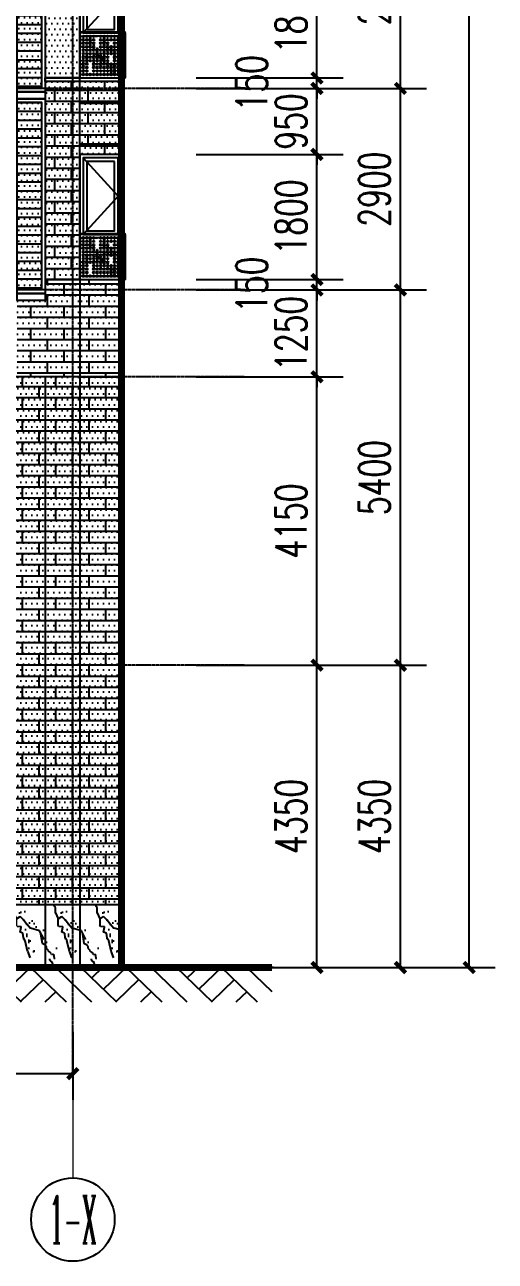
# Model space of a CAD drawing. Header units: millimetres. Extents: x 43 to 235305, y 0 to 139712.
# Drawn here: x 36519 to 43286, y 4131 to 21924 of the extents above; entities that cross this region are included whole.
import ezdxf
from ezdxf.enums import TextEntityAlignment as Align
from ezdxf.xclip import XClip

# ---------------------------------------------------------------- set-up
doc = ezdxf.new("R2010")
doc.units = ezdxf.units.MM
doc.header["$XCLIPFRAME"] = 2
for name, pattern in [('CONTINOUS', [0]), ('DASH', [0.35, 0.25, -0.1]), ('DOTE', [2.42, 2, -0.2, 0.02, -0.2]), ('HIDDEN', [7.5, 5, -2.5])]:
    doc.linetypes.add(name, pattern=pattern)
for name, color, linetype in [('A-AXIS', 1, 'DOTE'), ('A-AXIS-DIMS', 3, 'Continuous'), ('A-AXIS-TEXT', 7, 'Continuous'), ('A-DRWD-DIMS', 144, 'Continuous'), ('A-ELEV-DRWD', 130, 'Continuous'), ('A-ELEV-LINE', 30, 'Continuous'), ('A-ELEV-LINE1', 33, 'Continuous'), ('A-ELEV-LINE2', 55, 'Continuous'), ('A-ELEV-OPEN', 253, 'Continuous'), ('A-ELEV-OUT2', 6, 'CONTINOUS'), ('A-ELEV-PATT', 55, 'Continuous'), ('A-ELEV-SHUT', 215, 'Continuous'), ('A-HATH1', 251, 'Continuous'), ('A-WALL', 2, 'Continuous'), ('AXIS_TEXT', 7, 'Continuous'), ('D-Hole', 8, 'HIDDEN'), ('PUB_DIM', 3, 'Continuous'), ('Sun', 138, 'Continuous')]:
    doc.layers.add(name, color=color, linetype=linetype)
doc.styles.add('_TCH_AXIS', font='COMPLEX', dxfattribs={"bigfont": 'GBCBIG'})
doc.styles.add('_TCH_DIM_T3', font='SIMPLEX', dxfattribs={"width": 0.705882, "bigfont": 'GBCBIG'})
doc.styles.add('COMPLEX', font='COMPLEX')
doc.dimstyles.new('_TCH_ARCH&&150', dxfattribs={"dimtxt": 446.25, "dimasz": 150, "dimexe": 375, "dimexo": 450, "dimgap": 150, "dimtad": 1, "dimdec": 0, "dimzin": 0, "dimdsep": 46, "dimtxsty": '_TCH_DIM_T3', "dimblk": 'ARCHTICK', "dimcen": 0.09, "dimclrt": 7, "dimazin": 2, "dimtfac": 1, "dimtdec": 0, "dimtix": 1, "dimtmove": 2, "dimatfit": 3, "dimfxl": 1, "dimtolj": 1, "dimtzin": 0, "dimarcsym": 0})

# ---------------------------------------------------------------- blocks, each defined once
blk = doc.blocks.new('GGGG')
at = {"layer": 'A-ELEV-OPEN'}
for p, q in [((-176, -227), (0, 0)), ((-128, -96), (-220, -215)), ((-48, -132), (44, -12))]:
    blk.add_line(p, q, dxfattribs=at)
blk = doc.blocks.new('A$C26D120F1')
blk.add_circle((0, 0), 12.5)
blk = doc.blocks.new('A$C357E671F')
at = {"layer": 'D-Hole', "ltscale": 0.02}
blk.add_line((1055, 550), (1055, 150), dxfattribs=at)
at = {"layer": 'Sun'}
blk.add_lwpolyline([(2060, 600), (0, 600), (0, -50), (2060, -50)], close=True, dxfattribs=at)
at = {"layer": 'Sun', "color": 8, "linetype": 'DASH', "ltscale": 0.2}
for points in [[(50, 550), (2010, 550), (2010, 0), (50, 0)], [(1005, 550), (1055, 550), (1055, 0), (1005, 0)]]:
    blk.add_lwpolyline(points, close=True, dxfattribs=at)
at = {"layer": 'Sun'}
for centre in [(80, 425), (80, 375), (130, 525), (130, 475), (130, 425), (280, 525), (280, 475), (280, 425), (330, 425), (330, 375), (380, 375), (480, 525), (480, 475), (480, 425), (530, 425), (530, 375), (580, 375), (730, 525), (730, 475), (730, 425), (730, 375), (780, 525), (780, 475), (780, 425), (980, 375), (1030, 375), (1080, 375), (1130, 525), (1130, 475), (1130, 425), (1130, 375), (1230, 525), (1230, 475), (1230, 425), (1230, 375), (1280, 425), (1280, 375), (1380, 525), (1380, 475), (1380, 425), (1380, 375), (1430, 425), (1430, 375), (1480, 375), (1580, 425), (1580, 375), (1630, 525), (1630, 475), (1630, 425), (1630, 375), (1680, 425), (1680, 375), (1730, 525), (1730, 475), (1730, 425), (1780, 425), (1780, 375), (1830, 375), (1880, 525), (1880, 475), (1880, 425), (1880, 375), (80, 325), (80, 275), (180, 275), (180, 225), (180, 175), (230, 275), (230, 225), (230, 175), (330, 275), (330, 225), (330, 175), (380, 325), (380, 275), (380, 225), (430, 275), (430, 225), (430, 175), (480, 325), (480, 275), (480, 225), (480, 175), (530, 325), (530, 175), (580, 325), (630, 325), (630, 275), (630, 225), (680, 325), (680, 275), (680, 175), (730, 325), (780, 325), (780, 275), (780, 225), (830, 225), (830, 175), (880, 275), (880, 225), (880, 175), (930, 325), (930, 275), (930, 225), (980, 325), (980, 225), (980, 175), (1030, 325), (1180, 175), (1230, 225), (1230, 175), (1280, 325), (1280, 175), (1330, 325), (1330, 175), (1380, 225), (1380, 175), (1430, 325), (1480, 325), (1480, 275), (1530, 275), (1530, 225), (1530, 175), (1580, 225), (1580, 175), (1630, 175), (1730, 225), (1730, 175), (1780, 325), (1780, 275), (1780, 225), (1830, 325), (1830, 275), (1880, 175), (1930, 275), (1930, 225), (1980, 325), (1980, 275), (1980, 225), (130, 125), (130, 75), (130, 25), (180, 125), (330, 125), (430, 125), (530, 125), (580, 125), (580, 75), (580, 25), (630, 125), (630, 75), (630, 25), (680, 125), (880, 125), (880, 75), (880, 25), (930, 125), (980, 125), (1130, 125), (1130, 75), (1130, 25), (1180, 125), (1280, 125), (1330, 125), (1380, 125), (1580, 125), (1630, 125), (1630, 75), (1630, 25), (1680, 125), (1680, 75), (1680, 25), (1730, 125), (1880, 125), (1880, 75), (1880, 25), (1980, 125), (1980, 75), (1980, 25)]:
    blk.add_circle(centre, 5, dxfattribs=at)
for p in [(80, 550), (130, 550), (180, 550), (230, 550), (280, 550), (330, 550), (430, 550), (480, 550), (530, 550), (580, 550), (630, 550), (680, 550), (730, 550), (780, 550), (830, 550), (880, 550), (930, 550), (980, 550), (1030, 550), (1080, 550), (1130, 550), (1180, 550), (1230, 550), (1280, 550), (1330, 550), (1380, 550), (1430, 550), (1480, 550), (1530, 550), (1630, 550), (1680, 550), (1730, 550), (1780, 550), (1830, 550), (1880, 550), (1930, 550), (1980, 550), (80, 500), (80, 450), (80, 400), (80, 350), (130, 500), (130, 450), (130, 400), (180, 500), (180, 450), (180, 400), (180, 350), (230, 500), (230, 450), (230, 400), (230, 350), (280, 500), (280, 450), (280, 400), (280, 350), (330, 500), (330, 450), (330, 400), (330, 350), (380, 350), (430, 500), (430, 450), (430, 400), (430, 350), (480, 500), (480, 450), (480, 400), (480, 350), (530, 500), (530, 450), (530, 400), (530, 350), (580, 500), (580, 400), (580, 350), (630, 500), (630, 450), (630, 400), (630, 350), (680, 500), (680, 450), (680, 400), (680, 350), (730, 500), (730, 450), (730, 400), (730, 350), (780, 500), (780, 450), (780, 400), (780, 350), (830, 500), (830, 350), (880, 500), (880, 450), (880, 400), (880, 350), (930, 500), (930, 450), (930, 400), (930, 350), (980, 500), (980, 450), (980, 400), (980, 350), (1030, 500), (1030, 450), (1030, 400), (1030, 350), (1080, 500), (1080, 450), (1080, 400), (1080, 350), (1130, 500), (1130, 450), (1130, 400), (1130, 350), (1180, 500), (1180, 450), (1180, 400), (1180, 350), (1230, 500), (1230, 450), (1230, 400), (1230, 350), (1280, 500), (1280, 450), (1280, 400), (1280, 350), (1330, 500), (1330, 350), (1380, 500), (1380, 450), (1380, 400), (1380, 350), (1430, 500), (1430, 450), (1430, 400), (1430, 350), (1480, 500), (1480, 450), (1480, 400), (1480, 350), (1530, 500), (1530, 450), (1530, 400), (1530, 350), (1580, 450), (1580, 400), (1580, 350), (1630, 500), (1630, 450), (1630, 400), (1630, 350), (1680, 500), (1680, 450), (1680, 400), (1680, 350), (1730, 500), (1730, 450), (1730, 400), (1780, 500), (1780, 450), (1780, 400), (1780, 350), (1830, 500), (1830, 450), (1830, 400), (1830, 350), (1880, 500), (1880, 450), (1880, 400), (1880, 350), (1930, 500), (1930, 450), (1930, 350), (1980, 500), (1980, 450), (1980, 400), (1980, 350), (80, 300), (80, 250), (80, 200), (130, 200), (180, 300), (180, 250), (180, 200), (230, 300), (230, 250), (230, 200), (280, 300), (280, 250), (280, 200), (330, 300), (330, 250), (330, 200), (380, 300), (380, 250), (380, 200), (430, 300), (430, 250), (430, 200), (480, 300), (480, 250), (480, 200), (530, 300), (530, 250), (530, 200), (580, 300), (630, 300), (630, 250), (630, 200), (680, 300), (680, 250), (680, 200), (730, 300), (730, 250), (730, 200), (780, 300), (780, 250), (780, 200), (830, 300), (830, 250), (830, 200), (880, 300), (880, 250), (880, 200), (930, 300), (930, 250), (930, 200), (980, 300), (980, 250), (980, 200), (1030, 300), (1080, 300), (1080, 250), (1080, 200), (1130, 300), (1130, 250), (1130, 200), (1180, 300), (1180, 250), (1180, 200), (1230, 300), (1230, 250), (1230, 200), (1280, 300), (1280, 250), (1280, 200), (1330, 300), (1330, 250), (1330, 200), (1380, 300), (1380, 250), (1380, 200), (1430, 300), (1430, 250), (1430, 200), (1480, 300), (1480, 250), (1530, 300), (1530, 250), (1530, 200), (1580, 300), (1580, 250), (1580, 200), (1630, 300), (1630, 250), (1630, 200), (1680, 300), (1680, 250), (1680, 200), (1730, 250), (1730, 200), (1780, 300), (1780, 250), (1780, 200), (1830, 300), (1830, 250), (1830, 200), (1880, 300), (1880, 250), (1880, 200), (1930, 300), (1930, 250), (1930, 200), (1980, 300), (1980, 250), (1980, 200), (80, 150), (80, 100), (80, 50), (80, 0), (130, 150), (130, 100), (130, 50), (130, 0), (180, 150), (180, 100), (180, 50), (180, 0), (230, 150), (230, 100), (230, 50), (230, 0), (280, 0), (330, 150), (330, 100), (330, 50), (330, 0), (380, 150), (380, 100), (380, 50), (380, 0), (430, 150), (430, 100), (430, 50), (430, 0), (480, 150), (480, 100), (480, 50), (480, 0), (530, 150), (530, 100), (530, 50), (530, 0), (580, 150), (580, 100), (580, 50), (580, 0), (630, 150), (630, 100), (630, 50), (630, 0), (680, 150), (680, 100), (680, 50), (680, 0), (730, 150), (780, 150), (780, 100), (780, 50), (780, 0), (830, 150), (830, 100), (830, 50), (830, 0), (880, 150), (880, 100), (880, 50), (880, 0), (930, 150), (930, 100), (930, 50), (930, 0), (980, 150), (980, 100), (980, 50), (980, 0), (1030, 100), (1030, 50), (1030, 0), (1080, 150), (1080, 100), (1080, 50), (1080, 0), (1130, 150), (1130, 100), (1130, 50), (1130, 0), (1180, 150), (1180, 100), (1180, 50), (1180, 0), (1230, 150), (1230, 100), (1230, 50), (1230, 0), (1280, 150), (1280, 100), (1280, 50), (1330, 150), (1330, 100), (1330, 50), (1330, 0), (1380, 150), (1380, 100), (1380, 50), (1380, 0), (1430, 150), (1430, 100), (1430, 50), (1430, 0), (1480, 0), (1530, 150), (1530, 100), (1530, 50), (1530, 0), (1580, 150), (1580, 100), (1580, 50), (1580, 0), (1630, 150), (1630, 100), (1630, 50), (1630, 0), (1680, 150), (1680, 100), (1680, 50), (1680, 0), (1730, 150), (1730, 100), (1730, 50), (1730, 0), (1780, 150), (1780, 0), (1830, 150), (1830, 100), (1830, 50), (1830, 0), (1880, 150), (1880, 100), (1880, 50), (1880, 0), (1980, 150), (1980, 100), (1980, 50), (1980, 0)]:
    blk.add_blockref('A$C26D120F1', p, dxfattribs=at)
blk = doc.blocks.new('A$C7E353EAE')
at = {"layer": 'A-ELEV-DRWD'}
for p, q in [((0, 1800), (0, 0)), ((-50, 650), (-50, 0))]:
    blk.add_line(p, q, dxfattribs=at)
for points in [[(50, 1750), (550, 1750), (550, 650), (50, 650)], [(100, 1700), (500, 1700), (500, 700), (100, 700)], [(50, 600), (550, 600), (550, 50), (50, 50)]]:
    blk.add_lwpolyline(points, close=True, dxfattribs=at)
at = {"layer": 'A-ELEV-LINE1'}
for p, q in [((0, 1950), (0, 2900)), ((600, 2540), (0, 2540)), ((600, 1950), (600, 2540)), ((0, 1800), (0, 1950)), ((0, 1950), (600, 1950))]:
    blk.add_line(p, q, dxfattribs=at)
blk.add_lwpolyline([(0, 1800), (600, 1800), (600, 0), (0, 0)], dxfattribs=at)
at = {"layer": 'A-ELEV-OPEN'}
blk.add_lwpolyline([(550, 1750), (50, 1200), (550, 650)], dxfattribs=at)
at = {"layer": 'A-ELEV-OPEN', "xscale": 0.5, "yscale": 0.5, "zscale": 0.5}
blk.add_blockref('GGGG', (353, 351), dxfattribs=at)
at = {"layer": 'Sun'}
ref = blk.add_blockref('A$C357E671F', (730, 50), dxfattribs=dict(at, xscale=-1))
XClip(ref).set_block_clipping_path([(129.9999999995, -50.0000000006), (780.0000000712, 607.5547721885)])
blk = doc.blocks.new('A$C67865BBE')
at = {"layer": 'A-ELEV-PATT'}
h = blk.add_hatch(dxfattribs=at)
h.set_pattern_fill('ANSI31', color=256, scale=80, angle=135, style=0)
h.set_pattern_definition([(7e-15, (97721.56, 80343.16), (2e-14, -127), [])])
h.paths.add_polyline_path([(1500, 5600), (1150, 5600), (1150, 2900), (1500, 2900)])
h = blk.add_hatch(dxfattribs=at)
h.set_pattern_fill('ANSI31', color=256, scale=80, angle=135, style=0)
h.set_pattern_definition([(7e-15, (97721.56, 77443.16), (2e-14, -127), [])])
h.paths.add_polyline_path([(1500, 2700), (1150, 2700), (1150, 0), (1500, 0)])
at = {"layer": 'A-HATH1'}
h = blk.add_hatch(dxfattribs=at)
h.set_pattern_fill('DOTS', color=256, scale=50, style=0)
h.set_pattern_definition([(0, (-7e-05, 3050), (39.6875, 79.375), [0, -79.375])])
h.paths.add_polyline_path([(600, 5920), (0, 5920), (0, 5650), (600, 5650)])
h.paths.add_polyline_path([(600, 5650), (0, 5650), (0, 5000), (600, 5000)])
h.paths.add_polyline_path([(600, 5000), (0, 5000), (0, 4850), (600, 4850)])
h.paths.add_polyline_path([(1100, 5650), (1100, 5750), (1100, 5950), (600, 5950), (600, 5800), (600, 3050), (1100, 3050)])
h = blk.add_hatch(dxfattribs=at)
h.set_pattern_fill('DOTS', color=256, scale=50, style=0)
h.set_pattern_definition([(0, (1150, 2900), (39.6875, 79.375), [0, -79.375])])
h.paths.add_polyline_path([(1500, 5600), (1150, 5600), (1150, 2900), (1500, 2900)])
h = blk.add_hatch(dxfattribs=at)
h.set_pattern_fill('DOTS', color=256, scale=50, style=0)
h.set_pattern_definition([(0, (-7e-05, 150), (39.6875, 79.375), [0, -79.375])])
h.paths.add_polyline_path([(600, 3020), (0, 3020), (0, 2750), (600, 2750)])
h.paths.add_polyline_path([(600, 2750), (0, 2750), (0, 2100), (600, 2100)])
h.paths.add_polyline_path([(600, 2100), (0, 2100), (0, 1950), (600, 1950)])
h.paths.add_polyline_path([(1100, 2750), (1100, 2850), (1100, 3050), (600, 3050), (600, 2900), (600, 150), (1100, 150)])
h = blk.add_hatch(dxfattribs=at)
h.set_pattern_fill('DOTS', color=256, scale=50, style=0)
h.set_pattern_definition([(0, (1150, -0.0002), (39.6875, 79.375), [0, -79.375])])
h.paths.add_polyline_path([(1500, 2700), (1150, 2700), (1150, 0), (1500, 0)])
at = {"layer": 'A-ELEV-LINE'}
for points in [[(1500, 2850), (1100, 2850), (1100, 2750), (1500, 2750)], [(1500, -50), (1100, -50), (1100, -150), (1500, -150)]]:
    blk.add_lwpolyline(points, close=True, dxfattribs=at)
at = {"layer": 'A-ELEV-LINE1'}
for p, q in [((600, 150), (600, 5950)), ((1100, 2850), (1500, 2850)), ((1100, -50), (1500, -50))]:
    blk.add_line(p, q, dxfattribs=at)
at = {"layer": 'A-ELEV-LINE2'}
for p, q in [((600, 3050), (1100, 3050)), ((600, 150), (1100, 150))]:
    blk.add_line(p, q, dxfattribs=at)
at = {"layer": 'A-ELEV-SHUT'}
for points in [[(1500, 5650), (1100, 5650), (1100, 2850), (1500, 2850)], [(1500, 5600), (1150, 5600), (1150, 2900), (1500, 2900)], [(1500, 2750), (1100, 2750), (1100, -50), (1500, -50)], [(1500, 2700), (1150, 2700), (1150, 0), (1500, 0)]]:
    blk.add_lwpolyline(points, close=True, dxfattribs=at)
for p in [(0, 3050), (0, 150)]:
    blk.add_blockref('A$C7E353EAE', p)
blk = doc.blocks.new('$LinePat$素土夯实')
at = {"color": 0}
for p, q in [((0, -210), (210, 0)), ((120, -300), (420, 0)), ((420, 0), (608, -188)), ((495, -300), (795, 0)), ((615, 0), (705, -90)), ((315, -105), (502, -293)), ((210, -210), (300, -300)), ((705, -300), (795, -210))]:
    blk.add_line(p, q, dxfattribs=at)
blk = doc.blocks.new('6950')
at = {"layer": 'A-HATH1'}
h = blk.add_hatch(dxfattribs=at)
h.set_pattern_fill('DOTS', color=256, scale=50, style=0)
h.set_pattern_definition([(180, (8000, 8900), (-39.6875, 79.375), [0, -79.375])])
h.paths.add_polyline_path([(7100, 10000), (7100, 8900), (8000, 8900), (8000, 10270), (8000, 10300), (7500, 10300), (7500, 10100), (7500, 10000)])
h = blk.add_hatch(dxfattribs=at)
h.set_pattern_fill('AR-BRSTD', color=256, scale=200, style=0)
h.set_pattern_definition([(180, (8000, 8900), (0, 160.277), []), (90, (8000, 8900), (240.386, 160.277), [160.277, -160.277])])
h.paths.add_polyline_path([(7100, 10000), (7500, 10000), (7500, 10100), (7500, 10300), (8000, 10300), (8000, 10270), (8000, 8900), (7500, 8900), (7100, 8900)])
h = blk.add_hatch(dxfattribs=at)
h.set_pattern_fill('DOTS', color=256, scale=50, style=0)
h.set_pattern_definition([(180, (8600, 8900), (-39.6875, 79.375), [0, -79.375])])
h.paths.add_polyline_path([(8000, 10300), (8600, 10300), (8600, 8900), (8000, 8900)])
h = blk.add_hatch(dxfattribs=at)
h.set_pattern_fill('AR-BRSTD', color=256, scale=200, style=0)
h.set_pattern_definition([(180, (8600, 8900), (0, 160.277), []), (90, (8600, 8900), (240.386, 160.277), [160.277, -160.277])])
h.paths.add_polyline_path([(8000, 10300), (8600, 10300), (8600, 8900), (8000, 8900)])
h = blk.add_hatch(dxfattribs=at)
h.set_pattern_fill('AR-BRSTD', color=256, scale=200, style=0)
h.set_pattern_definition([(180, (8600, 5500), (0, 160.277), []), (90, (8600, 5500), (240.386, 160.277), [160.277, -160.277])])
h.paths.add_polyline_path([(6500, 8900), (6500, 1300), (8600, 1300), (8600, 8900)])
h = blk.add_hatch(dxfattribs=at)
h.set_pattern_fill('DOTS', color=256, scale=50, style=0)
h.set_pattern_definition([(180, (8600, 5500), (-39.6875, 79.375), [0, -79.375])])
h.paths.add_polyline_path([(7100, 1300), (8600, 1300), (8600, 8900), (7100, 8900)])
h = blk.add_hatch(dxfattribs=at)
h.set_pattern_fill('大理石', color=256, scale=200, style=0)
h.set_pattern_definition([(138.013, (8100, 460.43), (-1200, 900), [19.22, -4016.87]), (111.8014, (8385.71, 430.43), (-600, 1800), [69.24, -4777.41]), (119.0546, (8400, 396.15), (-600, 900), [29.416, -6147.96]), (90, (8385.7, 421.86), (-600, -4e-14), [8.57, -891.43]), (108.435, (8105.71, 443.3), (-1e-06, 900), [18.07, -1879.3]), (8.531, (8105.71, 443.29), (600, 6e-06), [28.89, -6038.23]), (100.7843, (8145.714, 387.58), (-600, 3600), [61.08, -6352.19]), (117.867, (8597.143, 661.862), (-2399.99997, 4500.00002), [140.589, -29383.13]), (180, (8588.5, 793.8), (0, 900), [0, -600]), (115.017, (8200, 957.576), (-1200, 2700), [94.59, -9837.18]), (98.5609, (7968.571, 601.862), (-1200, 8099.99995), [134.354, -28080.004]), (97.125, (8300, 683.29), (-599.99996, 4500), [69.105, -14442.96]), (103.2405, (8360, 494.72), (-600, 2700), [149.694, -15568.13]), (180, (8453.5, 495.2), (0, 900), [0, -600]), (180, (8443.9, 485.5), (0, 900), [0, -600]), (180, (8376.4, 533.7), (0, 900), [0, -600]), (180, (8395.7, 639.7), (0, 900), [0, -600]), (120.9638, (8325.714, 640.434), (-600, 900), [49.98, -10445.734]), (180, (8300.1, 681.6), (0, 900), [0, -600]), (180, (8376.4, 649.3), (0, 900), [0, -600]), (180, (8347.5, 707.1), (0, 900), [0, -600]), (180, (8376.4, 620.4), (0, 900), [0, -600]), (129.8056, (8028.57, 559), (-600, 900), [22.315, -4663.835]), (90, (8028.6, 533.3), (-600, -4e-14), [25.71, -874.29]), (136.3322, (8060, 503.29), (-1800, 1800), [43.45, -9080.695]), (90, (8060, 494.7), (-600, -4e-14), [8.57, -891.43]), (140.1944, (8085.714, 473.29), (-1200, 900), [33.47, -6995.75]), (180, (8174, 533.7), (0, 900), [0, -600]), (180, (8027.3, 560.9), (0, 900), [0, -600]), (180, (8027.3, 560.9), (0, 900), [0, -600]), (150.642, (8014.29, 576.15), (-1800, 900), [52.45, -5454.82]), (180, (8029.35, 620.4), (0, 900), [0, -600]), (33.69, (8200, 957.58), (1200, 900), [61.81, -6428.18]), (171.87, (8265.714, 837.576), (-6000, 900), [60.61, -12667.313]), (132.1376, (8400, 820.434), (-2400, 2700), [80.913, -16910.85]), (165.3791, (8531.43, 786.148), (-3600, 900.00004), [135.827, -14126.01]), (180, (8482.5, 842), (0, 900), [0, -600]), (161.565, (8291.43, 751.86), (-2400, 900), [27.105, -5664.994]), (163.301, (8265.71, 760.43), (-600, 5e-05), [14.91, -3117.18]), (78.9063, (8251.43, 764.72), (1200, 6299.99994), [74.244, -15517.1]), (180, (8328.2, 803.45), (0, 900), [0, -600]), (180, (8266, 839.3), (0, 900), [0, -600]), (180, (8347.5, 736), (0, 900), [0, -600]), (180, (8424.6, 928.7), (0, 900), [0, -600]), (180, (8453.5, 890.2), (0, 900), [0, -600]), (135.855, (8300, 944.72), (-1800, 1800), [67.688, -14146.74]), (125.417, (8345.714, 880.434), (-600, 900), [78.883, -16486.442]), (180, (8299.2, 945.3), (0, 900), [0, -600]), (180, (8386.05, 899.8), (0, 900), [0, -600]), (180, (8299.2, 945.3), (0, 900), [0, -600]), (180, (8345.6, 879), (0, 900), [0, -600]), (104.9314, (8205.71, 846.15), (-600, 2700), [22.18, -4635.075]), (90, (8200, 867.6), (-600, -4e-14), [90, -810]), (129.8056, (8094.29, 1244.72), (-600, 900), [22.315, -4663.835]), (180, (8260.7, 1053.9), (0, 900), [0, -600]), (180, (8241.4, 1044.3), (0, 900), [0, -600]), (180, (8318.6, 1063.6), (0, 900), [0, -600]), (180, (8222.2, 1169.55), (0, 900), [0, -600]), (126.87, (8160, 1116.15), (-600, 900), [42.857, -8957.143]), (90, (8160, 1043.3), (-600, -4e-14), [72.86, -827.14]), (180, (8159.9, 1044.7), (0, 900), [0, -600]), (156.8014, (8114.29, 1236.15), (-1800, 900), [21.76, -4547.704]), (113.962, (8120, 1223.29), (-600, 1800), [14.07, -2940.59]), (113.962, (8125.71, 1210.43), (-600, 1800), [14.07, -2940.59]), (98.13, (8134.286, 1150.434), (-600, 4500), [60.61, -12667.313]), (90, (8080, 1261.86), (-600, -4e-14), [21.43, -878.57]), (180, (8145.9, 1291.9), (0, 900), [0, -600])])
h.paths.add_polyline_path([(8600, 1292), (6250, 1292), (6250, 392), (8600, 392)])
at = {"layer": 'A-ELEV-LINE'}
blk.add_lwpolyline([(7500, 13200), (8600, 13200), (8600, 13150), (7500, 13150)], close=True, dxfattribs=at)
at = {"layer": 'A-ELEV-LINE1'}
for p, q in [((8000, 10300), (8000, 400)), ((8600, 10300), (8600, 400)), ((7500, 8900), (7100, 8900)), ((7500, 8900), (7500, 400)), ((8000, 8900), (8600, 8900))]:
    blk.add_line(p, q, dxfattribs=at)
at = {"layer": 'A-ELEV-LINE2'}
for p, q in [((8000, 10300), (7500, 10300)), ((8000, 8900), (7500, 8900))]:
    blk.add_line(p, q, dxfattribs=at)
blk.add_lwpolyline([(8600, 1300), (6250, 1300)], dxfattribs=at)
blk = doc.blocks.new('_AXISO')
blk.add_circle((0, 0), 0.5)
at = {"layer": 'AXIS_TEXT', "style": 'COMPLEX', "width": 1.041667}
blk.add_attdef('A', text='', height=0.56, dxfattribs=at).set_placement((-0.25, -0.28), (0.25, -0.28), align=Align.FIT)
blk = doc.blocks.new('_ArchTick')
at = {"color": 0, "linetype": 'ByBlock', "const_width": 0.4}
blk.add_lwpolyline([(-0.5, -0.5), (0.5, 0.5)], dxfattribs=at)
blk = doc.blocks.new('*D4053')
at = {"layer": 'A-AXIS-DIMS', "color": 0, "lineweight": -2, "transparency": 16777216}
for p, q in [((8961, 7434), (8961, 6456)), ((37211, 7434), (37211, 6456)), ((8961, 6831), (37211, 6831))]:
    blk.add_line(p, q, dxfattribs=at)
at = {"layer": 'Defpoints', "color": 0, "transparency": 16777216}
for p in [(8961, 7884), (37211, 7884), (37211, 6831)]:
    blk.add_point(p, dxfattribs=at)
at = {"layer": 'A-AXIS-DIMS', "color": 0, "lineweight": -2, "transparency": 16777216, "xscale": 150, "yscale": 150, "zscale": 150, "rotation": 180}
blk.add_blockref('_ArchTick', (8961, 6831), dxfattribs=at)
at = {"layer": 'A-AXIS-DIMS', "color": 0, "lineweight": -2, "transparency": 16777216, "xscale": 150, "yscale": 150, "zscale": 150}
blk.add_blockref('_ArchTick', (37211, 6831), dxfattribs=at)
at = {"layer": 'A-AXIS-DIMS', "color": 7, "transparency": 16777216, "insert": (23086, 7204), "char_height": 446.2, "attachment_point": 5, "style": '_TCH_DIM_T3'}
blk.add_mtext('\\A1;28250', dxfattribs=at)
blk = doc.blocks.new('*D4054')
at = {"layer": 'A-AXIS-DIMS', "color": 0, "lineweight": -2, "transparency": 16777216}
for p, q in [((39399, 12708), (42297, 12708)), ((41922, 8358), (41922, 12708)), ((39399, 8358), (42297, 8358))]:
    blk.add_line(p, q, dxfattribs=at)
at = {"layer": 'Defpoints', "color": 0, "transparency": 16777216}
for p in [(38949, 12708), (41922, 12708), (38949, 8358)]:
    blk.add_point(p, dxfattribs=at)
at = {"layer": 'A-AXIS-DIMS', "color": 0, "lineweight": -2, "transparency": 16777216, "xscale": 150, "yscale": 150, "zscale": 150}
for p, rotation in [((41922, 12708), 90), ((41922, 8358), 270)]:
    blk.add_blockref('_ArchTick', p, dxfattribs=dict(at, rotation=rotation))
at = {"layer": 'A-AXIS-DIMS', "color": 7, "transparency": 16777216, "insert": (41549, 10533), "char_height": 446.2, "attachment_point": 5, "rotation": 90, "style": '_TCH_DIM_T3'}
blk.add_mtext('\\A1;4350', dxfattribs=at)
blk = doc.blocks.new('*D4055')
at = {"layer": 'A-AXIS-DIMS', "color": 0, "lineweight": -2, "transparency": 16777216}
for p, q in [((39399, 18108), (42297, 18108)), ((41922, 12708), (41922, 18108)), ((39399, 12708), (42297, 12708))]:
    blk.add_line(p, q, dxfattribs=at)
at = {"layer": 'Defpoints', "color": 0, "transparency": 16777216}
for p in [(38949, 18108), (41922, 18108), (38949, 12708)]:
    blk.add_point(p, dxfattribs=at)
at = {"layer": 'A-AXIS-DIMS', "color": 0, "lineweight": -2, "transparency": 16777216, "xscale": 150, "yscale": 150, "zscale": 150}
for p, rotation in [((41922, 18108), 90), ((41922, 12708), 270)]:
    blk.add_blockref('_ArchTick', p, dxfattribs=dict(at, rotation=rotation))
at = {"layer": 'A-AXIS-DIMS', "color": 7, "transparency": 16777216, "insert": (41549, 15408), "char_height": 446.2, "attachment_point": 5, "rotation": 90, "style": '_TCH_DIM_T3'}
blk.add_mtext('\\A1;5400', dxfattribs=at)
blk = doc.blocks.new('*D4056')
at = {"layer": 'A-AXIS-DIMS', "color": 0, "lineweight": -2, "transparency": 16777216}
for p, q in [((39399, 21008), (42297, 21008)), ((41922, 18108), (41922, 21008)), ((39399, 18108), (42297, 18108))]:
    blk.add_line(p, q, dxfattribs=at)
at = {"layer": 'Defpoints', "color": 0, "transparency": 16777216}
for p in [(38949, 21008), (41922, 21008), (38949, 18108)]:
    blk.add_point(p, dxfattribs=at)
at = {"layer": 'A-AXIS-DIMS', "color": 0, "lineweight": -2, "transparency": 16777216, "xscale": 150, "yscale": 150, "zscale": 150}
for p, rotation in [((41922, 21008), 90), ((41922, 18108), 270)]:
    blk.add_blockref('_ArchTick', p, dxfattribs=dict(at, rotation=rotation))
at = {"layer": 'A-AXIS-DIMS', "color": 7, "transparency": 16777216, "insert": (41549, 19558), "char_height": 446.2, "attachment_point": 5, "rotation": 90, "style": '_TCH_DIM_T3'}
blk.add_mtext('\\A1;2900', dxfattribs=at)
blk = doc.blocks.new('*D4057')
at = {"layer": 'A-AXIS-DIMS', "color": 0, "lineweight": -2, "transparency": 16777216}
for p, q in [((39399, 23908), (42297, 23908)), ((41922, 21008), (41922, 23908)), ((39399, 21008), (42297, 21008))]:
    blk.add_line(p, q, dxfattribs=at)
at = {"layer": 'Defpoints', "color": 0, "transparency": 16777216}
for p in [(38949, 23908), (41922, 23908), (38949, 21008)]:
    blk.add_point(p, dxfattribs=at)
at = {"layer": 'A-AXIS-DIMS', "color": 0, "lineweight": -2, "transparency": 16777216, "xscale": 150, "yscale": 150, "zscale": 150}
for p, rotation in [((41922, 23908), 90), ((41922, 21008), 270)]:
    blk.add_blockref('_ArchTick', p, dxfattribs=dict(at, rotation=rotation))
at = {"layer": 'A-AXIS-DIMS', "color": 7, "transparency": 16777216, "insert": (41549, 22458), "char_height": 446.2, "attachment_point": 5, "rotation": 90, "style": '_TCH_DIM_T3'}
blk.add_mtext('\\A1;2900', dxfattribs=at)
blk = doc.blocks.new('*D4097')
at = {"layer": 'Defpoints', "color": 0, "transparency": 16777216}
for p in [(39461, 131208), (42911, 131208), (39461, 8358)]:
    blk.add_point(p, dxfattribs=at)
at = {"layer": 'PUB_DIM', "color": 0, "lineweight": -2, "transparency": 16777216}
for p, q in [((39911, 131208), (43286, 131208)), ((42911, 8358), (42911, 131208)), ((39911, 8358), (43286, 8358))]:
    blk.add_line(p, q, dxfattribs=at)
at = {"layer": 'PUB_DIM', "color": 0, "lineweight": -2, "transparency": 16777216, "xscale": 150, "yscale": 150, "zscale": 150}
for p, rotation in [((42911, 131208), 90), ((42911, 8358), 270)]:
    blk.add_blockref('_ArchTick', p, dxfattribs=dict(at, rotation=rotation))
at = {"layer": 'PUB_DIM', "color": 7, "transparency": 16777216, "insert": (42538, 69783), "char_height": 446.2, "attachment_point": 5, "rotation": 90, "style": '_TCH_DIM_T3'}
blk.add_mtext('\\A1;122850', dxfattribs=at)
blk = doc.blocks.new('*D3493')
at = {"layer": 'A-DRWD-DIMS', "color": 0, "lineweight": -2, "transparency": 16777216}
for p, q in [((38986, 12708), (41097, 12708)), ((40722, 8358), (40722, 12708)), ((38986, 8358), (41097, 8358))]:
    blk.add_line(p, q, dxfattribs=at)
at = {"layer": 'Defpoints', "color": 0, "transparency": 16777216}
for p in [(38536, 12708), (40722, 12708), (38536, 8358)]:
    blk.add_point(p, dxfattribs=at)
at = {"layer": 'A-DRWD-DIMS', "color": 0, "lineweight": -2, "transparency": 16777216, "xscale": 150, "yscale": 150, "zscale": 150}
for p, rotation in [((40722, 12708), 90), ((40722, 8358), 270)]:
    blk.add_blockref('_ArchTick', p, dxfattribs=dict(at, rotation=rotation))
at = {"layer": 'A-DRWD-DIMS', "color": 7, "transparency": 16777216, "insert": (40349, 10533), "char_height": 446.2, "attachment_point": 5, "rotation": 90, "style": '_TCH_DIM_T3'}
blk.add_mtext('\\A1;4350', dxfattribs=at)
blk = doc.blocks.new('*D3494')
at = {"layer": 'A-DRWD-DIMS', "color": 0, "lineweight": -2, "transparency": 16777216}
for p, q in [((38986, 16858), (41097, 16858)), ((40722, 12708), (40722, 16858)), ((38986, 12708), (41097, 12708))]:
    blk.add_line(p, q, dxfattribs=at)
at = {"layer": 'Defpoints', "color": 0, "transparency": 16777216}
for p in [(38536, 16858), (40722, 16858), (38536, 12708)]:
    blk.add_point(p, dxfattribs=at)
at = {"layer": 'A-DRWD-DIMS', "color": 0, "lineweight": -2, "transparency": 16777216, "xscale": 150, "yscale": 150, "zscale": 150}
for p, rotation in [((40722, 16858), 90), ((40722, 12708), 270)]:
    blk.add_blockref('_ArchTick', p, dxfattribs=dict(at, rotation=rotation))
at = {"layer": 'A-DRWD-DIMS', "color": 7, "transparency": 16777216, "insert": (40349, 14783), "char_height": 446.2, "attachment_point": 5, "rotation": 90, "style": '_TCH_DIM_T3'}
blk.add_mtext('\\A1;4150', dxfattribs=at)
blk = doc.blocks.new('*D3495')
at = {"layer": 'A-DRWD-DIMS', "color": 0, "lineweight": -2, "transparency": 16777216}
for p, q in [((40722, 18108), (40722, 18258)), ((38986, 18108), (41097, 18108)), ((40722, 16858), (40722, 18108)), ((38986, 16858), (41097, 16858)), ((40722, 16858), (40722, 16708))]:
    blk.add_line(p, q, dxfattribs=at)
at = {"layer": 'Defpoints', "color": 0, "transparency": 16777216}
for p in [(38536, 18108), (40722, 18108), (38536, 16858)]:
    blk.add_point(p, dxfattribs=at)
at = {"layer": 'A-DRWD-DIMS', "color": 0, "lineweight": -2, "transparency": 16777216, "xscale": 150, "yscale": 150, "zscale": 150}
for p, rotation in [((40722, 18108), 270), ((40722, 16858), 90)]:
    blk.add_blockref('_ArchTick', p, dxfattribs=dict(at, rotation=rotation))
at = {"layer": 'A-DRWD-DIMS', "color": 7, "transparency": 16777216, "insert": (40349, 17483), "char_height": 446.2, "attachment_point": 5, "rotation": 90, "style": '_TCH_DIM_T3'}
blk.add_mtext('\\A1;1250', dxfattribs=at)
blk = doc.blocks.new('*D3496')
at = {"layer": 'A-DRWD-DIMS', "color": 0, "lineweight": -2, "transparency": 16777216}
for p, q in [((40722, 18258), (40722, 18408)), ((38986, 18258), (41097, 18258)), ((40722, 18108), (40722, 18258)), ((38986, 18108), (41097, 18108)), ((40722, 18108), (40722, 17958))]:
    blk.add_line(p, q, dxfattribs=at)
at = {"layer": 'Defpoints', "color": 0, "transparency": 16777216}
for p in [(38536, 18258), (40722, 18258), (38536, 18108)]:
    blk.add_point(p, dxfattribs=at)
at = {"layer": 'A-DRWD-DIMS', "color": 0, "lineweight": -2, "transparency": 16777216, "xscale": 150, "yscale": 150, "zscale": 150}
for p, rotation in [((40722, 18258), 270), ((40722, 18108), 90)]:
    blk.add_blockref('_ArchTick', p, dxfattribs=dict(at, rotation=rotation))
at = {"layer": 'A-DRWD-DIMS', "color": 7, "transparency": 16777216, "insert": (39784, 18183), "char_height": 446.2, "attachment_point": 5, "rotation": 90, "style": '_TCH_DIM_T3'}
blk.add_mtext('\\A1;150', dxfattribs=at)
blk = doc.blocks.new('*D3497')
at = {"layer": 'A-DRWD-DIMS', "color": 0, "lineweight": -2, "transparency": 16777216}
for p, q in [((38986, 20058), (41097, 20058)), ((40722, 18258), (40722, 20058)), ((38986, 18258), (41097, 18258))]:
    blk.add_line(p, q, dxfattribs=at)
at = {"layer": 'Defpoints', "color": 0, "transparency": 16777216}
for p in [(38536, 20058), (40722, 20058), (38536, 18258)]:
    blk.add_point(p, dxfattribs=at)
at = {"layer": 'A-DRWD-DIMS', "color": 0, "lineweight": -2, "transparency": 16777216, "xscale": 150, "yscale": 150, "zscale": 150}
for p, rotation in [((40722, 20058), 90), ((40722, 18258), 270)]:
    blk.add_blockref('_ArchTick', p, dxfattribs=dict(at, rotation=rotation))
at = {"layer": 'A-DRWD-DIMS', "color": 7, "transparency": 16777216, "insert": (40349, 19158), "char_height": 446.2, "attachment_point": 5, "rotation": 90, "style": '_TCH_DIM_T3'}
blk.add_mtext('\\A1;1800', dxfattribs=at)
blk = doc.blocks.new('*D3498')
at = {"layer": 'A-DRWD-DIMS', "color": 0, "lineweight": -2, "transparency": 16777216}
for p, q in [((38986, 21008), (41097, 21008)), ((40722, 21008), (40722, 21158)), ((40722, 20058), (40722, 21008)), ((38986, 20058), (41097, 20058)), ((40722, 20058), (40722, 19908))]:
    blk.add_line(p, q, dxfattribs=at)
at = {"layer": 'Defpoints', "color": 0, "transparency": 16777216}
for p in [(38536, 21008), (40722, 21008), (38536, 20058)]:
    blk.add_point(p, dxfattribs=at)
at = {"layer": 'A-DRWD-DIMS', "color": 0, "lineweight": -2, "transparency": 16777216, "xscale": 150, "yscale": 150, "zscale": 150}
for p, rotation in [((40722, 21008), 270), ((40722, 20058), 90)]:
    blk.add_blockref('_ArchTick', p, dxfattribs=dict(at, rotation=rotation))
at = {"layer": 'A-DRWD-DIMS', "color": 7, "transparency": 16777216, "insert": (40349, 20533), "char_height": 446.2, "attachment_point": 5, "rotation": 90, "style": '_TCH_DIM_T3'}
blk.add_mtext('\\A1;950', dxfattribs=at)
blk = doc.blocks.new('*D3499')
at = {"layer": 'A-DRWD-DIMS', "color": 0, "lineweight": -2, "transparency": 16777216}
for p, q in [((40722, 21158), (40722, 21308)), ((38986, 21158), (41097, 21158)), ((38986, 21008), (41097, 21008)), ((40722, 21008), (40722, 21158)), ((40722, 21008), (40722, 20858))]:
    blk.add_line(p, q, dxfattribs=at)
at = {"layer": 'Defpoints', "color": 0, "transparency": 16777216}
for p in [(38536, 21158), (38536, 21008), (40722, 21158)]:
    blk.add_point(p, dxfattribs=at)
at = {"layer": 'A-DRWD-DIMS', "color": 0, "lineweight": -2, "transparency": 16777216, "xscale": 150, "yscale": 150, "zscale": 150}
for p, rotation in [((40722, 21158), 270), ((40722, 21008), 90)]:
    blk.add_blockref('_ArchTick', p, dxfattribs=dict(at, rotation=rotation))
at = {"layer": 'A-DRWD-DIMS', "color": 7, "transparency": 16777216, "insert": (39784, 21083), "char_height": 446.2, "attachment_point": 5, "rotation": 90, "style": '_TCH_DIM_T3'}
blk.add_mtext('\\A1;150', dxfattribs=at)
blk = doc.blocks.new('*D3500')
at = {"layer": 'A-DRWD-DIMS', "color": 0, "lineweight": -2, "transparency": 16777216}
for p, q in [((38986, 22958), (41097, 22958)), ((40722, 21158), (40722, 22958)), ((38986, 21158), (41097, 21158))]:
    blk.add_line(p, q, dxfattribs=at)
at = {"layer": 'Defpoints', "color": 0, "transparency": 16777216}
for p in [(38536, 22958), (40722, 22958), (38536, 21158)]:
    blk.add_point(p, dxfattribs=at)
at = {"layer": 'A-DRWD-DIMS', "color": 0, "lineweight": -2, "transparency": 16777216, "xscale": 150, "yscale": 150, "zscale": 150}
for p, rotation in [((40722, 22958), 90), ((40722, 21158), 270)]:
    blk.add_blockref('_ArchTick', p, dxfattribs=dict(at, rotation=rotation))
at = {"layer": 'A-DRWD-DIMS', "color": 7, "transparency": 16777216, "insert": (40349, 22058), "char_height": 446.2, "attachment_point": 5, "rotation": 90, "style": '_TCH_DIM_T3'}
blk.add_mtext('\\A1;1800', dxfattribs=at)

msp = doc.modelspace()

# ---------------------------------------------------------------- hatches: boundary and pattern name
at = {"layer": 'A-HATH1'}
h = msp.add_hatch(dxfattribs=at)
h.set_pattern_fill('AR-BRSTD', color=256, scale=200, style=0)
h.set_pattern_definition([(180, (37910.75, 18257.95), (0, 160.277), []), (90, (37910.75, 18257.95), (240.386, 160.277), [160.277, -160.277])])
h.paths.add_polyline_path([(36810.7, 21108), (37910.7, 21108), (37910.7, 20058), (37310.7, 20058), (37310.7, 18258), (36810.7, 18258)])

# ---------------------------------------------------------------- linework, layer by layer
at = {"layer": 'A-AXIS'}
for p, q in [((37210.7, 6831.2), (37210.7, 135844)), ((39673.9, 16858), (7310.1, 16858)), ((39673.9, 12708), (7310.1, 12708)), ((39673.9, 8358), (7310.1, 8358))]:
    msp.add_line(p, q, dxfattribs=at)
at = {"layer": 'A-AXIS', "linetype": 'DOTE'}
for p, q in [((39673.9, 21008), (7310.1, 21008)), ((39673.9, 18108), (7310.1, 18108))]:
    msp.add_line(p, q, dxfattribs=at)
at = {"layer": 'A-AXIS-DIMS', "lineweight": 0}
msp.add_line((37210.7, 6831.2), (37210.7, 5331.2), dxfattribs=at)
at = {"layer": 'A-ELEV-LINE2'}
msp.add_line((40095, 8358), (7310.1, 8358), dxfattribs=at)
at = {"layer": 'A-ELEV-OPEN', "color": 8, "const_width": 100}
msp.add_lwpolyline([(40075.9, 8358), (7086.9, 8358)], dxfattribs=at)
at = {"layer": 'A-ELEV-OUT2', "color": 2, "const_width": 100}
msp.add_lwpolyline([(8860.7, 8358), (8860.7, 135658), (18860.7, 135658), (18860.7, 132658), (20360.7, 132658), (20360.7, 134608), (21560.7, 134608), (21560.7, 138658), (28960.7, 138658), (28960.7, 135658), (36410.7, 135658), (36410.7, 131758), (37910.7, 131758), (37910.7, 8358)], dxfattribs=at)

# ---------------------------------------------------------------- block references
at = {"xscale": -1}
msp.add_blockref('A$C67865BBE', (37910.7, 18108), dxfattribs=at)
at = {"layer": 'A-AXIS-DIMS'}
ref = msp.add_blockref('_AXISO', (37210.7, 4731.2), dxfattribs=dict(at, xscale=1200, yscale=1200, zscale=1200))
ref.add_attrib('A', '1-X', dxfattribs={"layer": 'A-AXIS-TEXT', "height": 678.82, "style": '_TCH_AXIS', "width": 0.355932}).set_placement((36871.3, 4391.8), (37550.2, 4391.8), align=Align.FIT)
at = {"layer": 'A-ELEV-OPEN', "color": 8, "xscale": -1.728982123346179, "yscale": 1.666666666666667, "zscale": 1.666666666666667}
for p in [(37326.8, 8358), (38701.4, 8358), (40075.9, 8358)]:
    msp.add_blockref('$LinePat$素土夯实', p, dxfattribs=at)
at = {"layer": 'A-WALL'}
msp.add_blockref('6950', (29310.7, 7958), dxfattribs=at)

# ---------------------------------------------------------------- dimensions: what is measured, and where the dimension line sits
at = {"layer": 'A-AXIS-DIMS'}
for p1, p2, distance, picture, middle in [((38949.4, 21008), (38949.4, 23908), -2972.3, '*D4057', (41548.6, 22458)), ((38949.4, 18108), (38949.4, 21008), -2972.3, '*D4056', (41548.6, 19558)), ((38949.4, 12708), (38949.4, 18108), -2972.3, '*D4055', (41548.6, 15408)), ((38949.4, 8357.9), (38949.4, 12708), -2972.3, '*D4054', (41548.6, 10532.9)), ((8960.7, 7883.6), (37210.7, 7883.6), -1052.4, '*D4053', (23085.7, 7204.3))]:
    dim = msp.add_aligned_dim(p1=p1, p2=p2, distance=distance, dimstyle='_TCH_ARCH&&150', dxfattribs=at)
    dim.commit()
    dim.dimension.update_dxf_attribs({"geometry": picture, "text_midpoint": middle})
at = {"layer": 'A-DRWD-DIMS'}
for p1, p2, picture, middle in [((38535.8, 21158), (38535.8, 22958), '*D3500', (40348.6, 22058)), ((38535.8, 20058), (38535.8, 21008), '*D3498', (40348.6, 20533)), ((38535.8, 18258), (38535.8, 20058), '*D3497', (40348.6, 19158)), ((38535.8, 16858), (38535.8, 18108), '*D3495', (40348.6, 17483)), ((38535.8, 12708), (38535.8, 16858), '*D3494', (40348.6, 14783)), ((38535.8, 8358), (38535.8, 12708), '*D3493', (40348.6, 10533))]:
    dim = msp.add_aligned_dim(p1=p1, p2=p2, distance=-2186, dimstyle='_TCH_ARCH&&150', dxfattribs=at)
    dim.commit()
    dim.dimension.update_dxf_attribs({"geometry": picture, "text_midpoint": middle})
for base, p1, p2, picture, middle in [((40721.8, 21158), (38535.8, 21008), (38535.8, 21158), '*D3499', (39784.3, 21083)), ((40721.8, 18258), (38535.8, 18108), (38535.8, 18258), '*D3496', (39784.3, 18183))]:
    dim = msp.add_linear_dim(base=base, p1=p1, p2=p2, angle=90, dimstyle='_TCH_ARCH&&150', dxfattribs=at)
    dim.commit()
    dim.dimension.update_dxf_attribs({"geometry": picture, "text_midpoint": middle, "dimtype": 161})
at = {"layer": 'PUB_DIM'}
dim = msp.add_aligned_dim(p1=(39461.4, 8357.9), p2=(39461.4, 131208), distance=-3450, dimstyle='_TCH_ARCH&&150', dxfattribs=at)
dim.commit()
dim.dimension.update_dxf_attribs({"geometry": '*D4097', "text_midpoint": (42538.3, 69782.9)})

doc.saveas('drawing.dxf')
